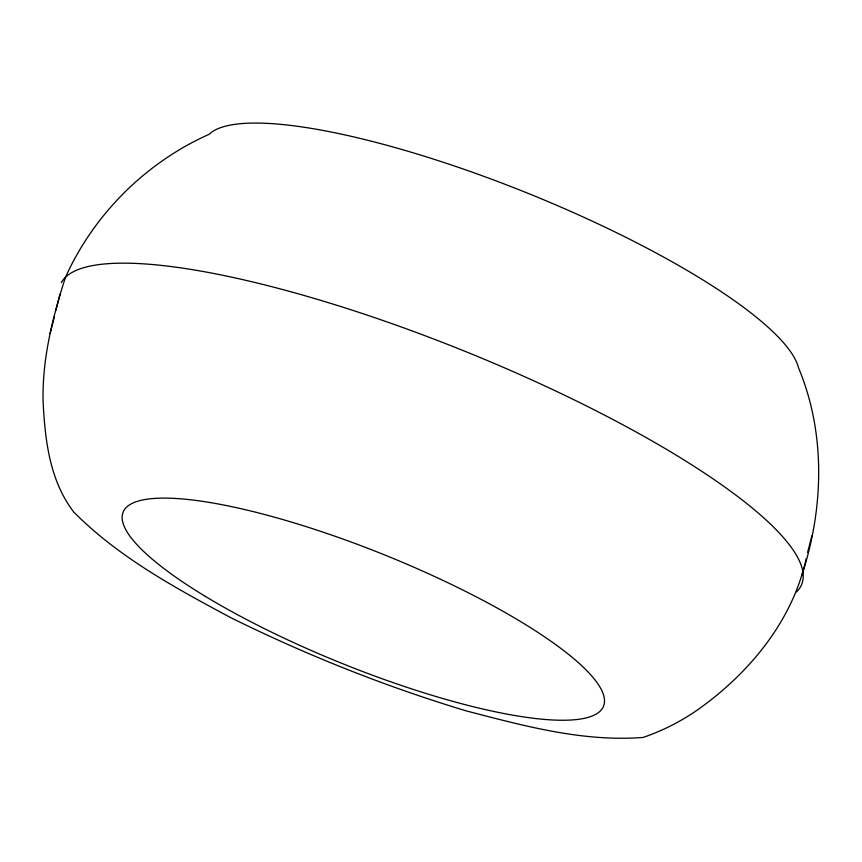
<?xml version="1.0" encoding="UTF-8"?>
<svg xmlns="http://www.w3.org/2000/svg" width="862" height="862" viewBox="0 0 862 862"><rect width="100%" height="100%" fill="white"/><g stroke="black" fill="none" stroke-linecap="round" stroke-linejoin="round"><path stroke-width="1.29" d="M801.854 575.385C823.727 508.278 825.958 433.511 798.471 367.665A319.856 71.955 22 0 0 519.075 189.759A319.856 71.955 22 0 0 209.035 134.353C145.893 162.465 93.893 214.261 65.48 277.262C52.593 317.388 42.087 359.066 43.1 401.53C44.986 439.889 49.63 480.694 73.809 512.103C118.665 557.251 175.094 587.809 230.66 617.612C306.57 655.142 385.389 686.508 466.471 710.956C524.118 725.912 582.971 742.107 643.095 737.441C662.684 730.728 681.142 721.375 698.091 709.491C749.207 673.265 792.652 620.834 806.196 558.565M55.804 310.589L60.146 293.77M50.104 333.378L54.414 316.688M807.586 552.467L811.896 535.787M61.342 282.607A399.817 89.939 22 0 1 488.054 360.822A399.817 89.939 22 0 1 796.52 591.892M205.404 596.418A259.085 58.282 22 0 0 600.167 711.118A259.085 58.282 22 0 0 284.352 519.991A259.085 58.282 22 0 0 205.404 596.418"/></g></svg>
